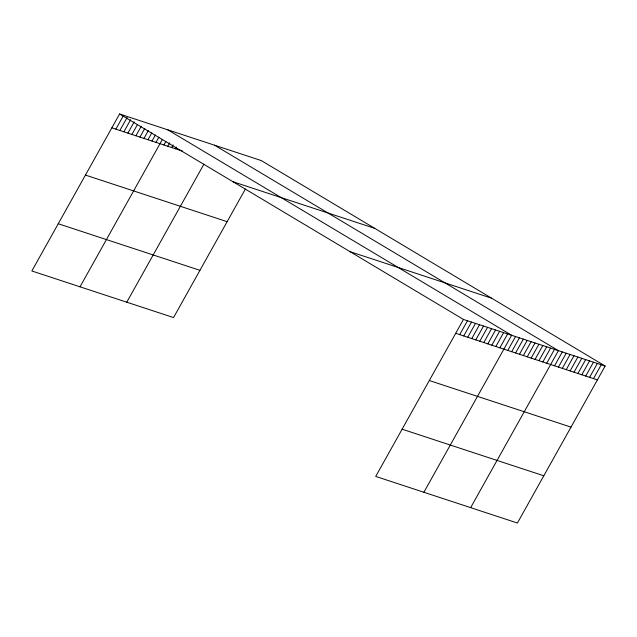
<?xml version="1.0" encoding="UTF-8"?>
<svg xmlns="http://www.w3.org/2000/svg" width="637" height="637" viewBox="0 0 637 637"><rect width="100%" height="100%" fill="white"/><g stroke="black" fill="none" stroke-linecap="round" stroke-linejoin="round"><path stroke-width="0.96" d="M605.15 366.028L463.457 319.432L375.719 476.428L517.411 523.017L605.15 366.028L261.281 160.572L119.589 113.983L31.85 270.972L173.543 317.568L245.372 189.046M115.854 129.168L123.602 115.297M119.867 130.489L127.137 117.487M123.881 131.811L130.665 119.676M127.894 133.133L134.192 121.858M131.915 134.447L137.242 124.916M135.928 135.769L141.255 126.237M139.941 137.09L144.782 128.419M143.954 138.412L148.317 130.609M147.967 139.734L151.845 132.799M151.988 141.048L155.372 134.98M156.001 142.37L158.908 137.17M80.023 286.817L162.435 139.36M163.908 144.973L165.851 141.502M167.81 146.255L169.745 142.784M171.703 147.537L173.153 144.933M175.597 148.819L176.568 147.083M126.779 302.193L203.896 164.219M459.723 334.624L467.47 320.753M463.736 335.946L471.491 322.075M467.749 337.26L475.505 323.397M471.77 338.581L479.518 324.711M475.783 339.903L483.531 326.033M479.796 341.225L487.544 327.354M483.809 342.547L491.565 328.676M487.823 343.861L495.578 329.998M491.836 345.182L499.591 331.312M495.857 346.504L503.604 332.633M499.87 347.826L507.617 333.955M423.892 492.266L511.63 335.277L167.762 129.821M507.777 350.43L515.532 336.559M511.678 351.704L519.426 337.841M515.572 352.986L523.327 339.123M519.466 354.268L527.221 340.397M523.367 355.55L531.115 341.679M527.261 356.831L535.016 342.961M531.154 358.113L538.91 344.243M535.056 359.395L542.804 345.525M538.95 360.677L546.705 346.807M542.851 361.959L550.599 348.089M546.745 363.241L554.493 349.371M470.655 507.641L558.394 350.653L214.526 145.196M554.54 365.805L562.288 351.935M558.434 367.087L566.182 353.216M562.328 368.369L570.083 354.498M566.229 369.643L573.977 355.78M570.123 370.925L577.878 357.062M574.017 372.207L581.772 358.336M577.918 373.489L585.666 359.618M581.812 374.771L589.567 360.9M585.706 376.053L593.461 362.182M589.607 377.335L597.355 363.464M593.501 378.617L601.256 364.746M111.841 127.846L182.612 151.12M233.07 181.776L374.755 228.372M349.984 251.631L491.676 298.227M85.446 175.079L227.13 221.676M455.71 333.302L597.402 379.899M58.246 223.738L199.938 270.335M429.314 380.536L570.999 427.124M402.114 429.195L543.807 475.791M119.589 113.983L463.457 319.432"/></g></svg>
